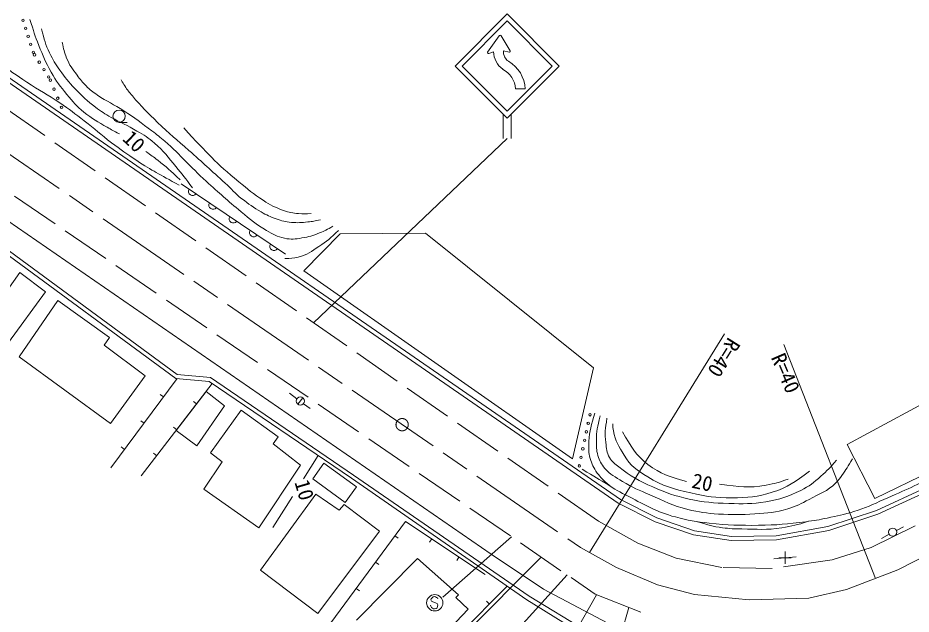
# Model space of a CAD drawing. Units: millimetres, scale not verified. Extents: x 40000 to 680000, y 20000 to 380000.
# Drawn here: x 110614 to 219867, y 244970 to 317852 of the extents above; entities that cross this region are included whole.
import ezdxf
from ezdxf.enums import TextEntityAlignment as Align

# ---------------------------------------------------------------- set-up
doc = ezdxf.new("R2010")
doc.units = ezdxf.units.MM
doc.header["$LTSCALE"] = 1000
doc.linetypes.add('CHAIN', pattern=[18.5, 12, -1.5, 3.5, -1.5])
doc.linetypes.add('DASHED', pattern=[7.5, 6, -1.5])
for name, color, linetype, lineweight in [('M-BMK', 2, 'CHAIN', 13), ('M-STR-HTXT', 7, 'Continuous', 13), ('M-STR-STRC', 7, 'Continuous', 13), ('M-WORK', 1, 'Continuous', 13)]:
    doc.layers.add(name, color=color, linetype=linetype, lineweight=lineweight)
doc.styles.add('ＭＳ ゴシック', font='')
doc.styles.get('ＭＳ ゴシック').set_extended_font_data('MS Gothic')

# ---------------------------------------------------------------- blocks, each defined once
blk = doc.blocks.new('plus')
at = {"color": 0, "linetype": 'Continuous', "lineweight": -2}
for p, q in [((-1.25, 0), (1.25, 0)), ((0, -1.25), (0, 1.25))]:
    blk.add_line(p, q, dxfattribs=at)

msp = doc.modelspace()

# ---------------------------------------------------------------- linework, layer by layer
at = {"layer": 'M-BMK'}
for p, q in [((75310, 324772), (179440, 253102)), ((218257, 250382), (236098, 259545)), ((179440, 253102), (183826, 250687)), ((183826, 250687), (188845, 248552)), ((211971, 247989), (218257, 250382)), ((188845, 248552), (193372, 247380)), ((193372, 247380), (200056, 246699)), ((200056, 246699), (207374, 246934)), ((207374, 246934), (211971, 247989))]:
    msp.add_line(p, q, dxfattribs=at)
msp.add_circle((157611, 268127), 750, dxfattribs=at)
at = {"layer": 'M-STR-HTXT'}
for p, q in [((180516, 252510), (197039, 279214)), ((215501, 249333), (204289, 277939))]:
    msp.add_line(p, q, dxfattribs=at)
at = {"layer": 'M-STR-STRC'}
for p, q in [((168071, 313673), (169474, 315664)), ((170815, 313834), (169714, 315655)), ((168799, 313715), (168205, 313499)), ((170693, 313662), (169990, 313813)), ((172663, 309163), (171481, 309163)), ((169955, 303101), (169955, 306101)), ((170955, 306101), (170955, 303101)), ((146781, 280576), (170455, 303101)), ((170997, 254420), (162602, 247039)), ((174612, 251943), (163847, 241159)), ((177797, 249761), (164249, 234897)), ((161277, 246980), (161148, 246841)), ((161408, 247072), (161277, 246980)), ((161574, 247106), (161408, 247072)), ((161690, 247090), (161574, 247106)), ((161834, 247017), (161690, 247090)), ((161944, 246943), (161834, 247017)), ((161978, 246831), (161944, 246943)), ((181399, 247343), (173307, 233135)), ((161135, 245952), (161096, 246062)), ((161148, 246841), (161133, 246727)), ((161133, 246727), (161218, 246545)), ((161219, 245775), (161135, 245952)), ((161218, 246545), (161369, 246471)), ((161369, 246471), (161901, 246283)), ((161952, 245883), (161881, 245734)), ((161901, 246283), (161982, 246111)), ((161982, 246111), (161952, 245883)), ((161322, 245701), (161219, 245775)), ((161468, 245626), (161322, 245701)), ((161589, 245609), (161468, 245626)), ((161756, 245638), (161589, 245609)), ((161881, 245734), (161756, 245638)), ((181024, 230608), (185324, 245781))]:
    msp.add_line(p, q, dxfattribs=at)
for points in [[(170455, 305601), (164091, 311965), (170455, 318329), (176819, 311965)], [(170455, 306450), (164939, 311965), (170455, 317481), (175970, 311965)]]:
    msp.add_lwpolyline(points, close=True, dxfattribs=at)
msp.add_circle((161606, 246354), 1000, dxfattribs=at)
for centre, radius, start, end in [((169591, 315581), 144, 31.1593, 144.83356), ((168166, 313607), 115, 144.83356, 289.98311), ((171509, 313769), 2711, 181.13381, 233.94856), ((171509, 313769), 1519, 178.33535, 233.94856), ((170717, 313775), 115, 257.90524, 31.1593), ((168574, 308993), 4093, 2.38467, 60.08402), ((168574, 308993), 2912, 3.35248, 62.85382)]:
    msp.add_arc(centre, radius, start, end, dxfattribs=at)
at = {"layer": 'M-WORK', "linetype": 'DASHED'}
for p, q in [((73096, 321501), (181223, 247413)), ((181623, 256328), (98063, 314483)), ((240587, 265616), (214975, 253126)), ((186443, 253654), (181623, 256328)), ((191122, 251824), (186443, 253654)), ((214975, 253126), (210191, 251613)), ((196716, 250663), (191122, 251824)), ((210191, 251613), (202873, 250558)), ((202873, 250558), (196716, 250663)), ((181223, 247413), (187698, 244836))]:
    msp.add_line(p, q, dxfattribs=at)
at = {"layer": 'M-WORK'}
for p, q in [((96711, 319388), (184300, 258971)), ((96428, 318977), (184044, 258540)), ((81058, 312538), (168488, 252311)), ((129922, 273780), (79684, 310681)), ((130106, 274266), (80388, 310785)), ((122995, 305084), (123995, 305084)), ((130597, 297571), (143333, 288972)), ((150018, 291441), (145599, 286914)), ((160455, 291517), (150018, 291441)), ((181030, 275074), (160455, 291517)), ((145599, 286914), (178444, 263967)), ((110757, 276427), (115494, 283296)), ((115494, 283296), (121839, 278789)), ((121839, 278789), (121149, 277844)), ((121149, 277844), (126176, 274110)), ((121925, 268278), (110757, 276427)), ((134186, 273892), (130106, 274266)), ((178444, 263967), (181030, 275074)), ((212034, 265708), (228025, 274364)), ((126176, 274110), (121925, 268278)), ((130104, 273764), (121981, 262864)), ((134392, 273147), (125687, 261859)), ((134011, 273406), (129922, 273780)), ((151423, 261587), (134011, 273406)), ((151679, 261971), (134186, 273892)), ((128433, 271521), (128032, 271820)), ((132482, 270670), (132086, 270976)), ((144741, 271294), (143853, 271987)), ((144849, 270630), (145471, 271413)), ((134190, 264688), (137943, 269917)), ((137943, 269917), (142443, 266623)), ((145535, 270690), (146375, 270121)), ((126043, 268314), (125642, 268613)), ((130040, 267503), (129644, 267808)), ((142443, 266623), (141831, 265780)), ((141831, 265780), (145163, 263176)), ((215443, 259102), (212034, 265708)), ((123652, 265107), (123251, 265405)), ((127597, 264335), (127201, 264641)), ((135607, 263597), (134190, 264688)), ((226837, 264693), (215443, 259102)), ((133347, 260246), (135607, 263597)), ((145548, 261527), (147339, 264359)), ((145163, 263176), (140088, 255515)), ((172857, 246728), (151423, 261587)), ((173137, 247177), (151679, 261971)), ((140088, 255515), (133347, 260246)), ((215620, 257650), (221606, 260409)), ((140309, 250334), (147050, 259641)), ((141782, 255539), (144195, 259357)), ((147050, 259641), (149910, 257662)), ((184300, 258971), (188752, 256727)), ((215803, 257184), (221842, 259967)), ((149910, 257662), (150523, 258390)), ((150523, 258390), (154864, 255109)), ((184044, 258540), (188558, 256265)), ((209667, 255691), (215620, 257650)), ((209790, 255205), (215803, 257184)), ((148340, 243120), (158020, 256305)), ((158020, 256305), (167773, 249808)), ((188558, 256265), (193244, 254681)), ((188752, 256727), (193363, 255169)), ((203358, 254555), (209667, 255691)), ((154864, 255109), (147318, 245049)), ((193244, 254681), (197865, 253967)), ((193363, 255169), (197900, 254467)), ((203406, 254056), (209790, 255205)), ((216251, 254227), (217167, 254763)), ((218947, 255636), (218071, 255188)), ((156731, 254549), (157134, 254253)), ((161232, 254165), (160955, 253749)), ((197865, 253967), (203406, 254056)), ((197900, 254467), (203358, 254555)), ((152024, 244221), (159492, 251786)), ((154364, 251324), (154767, 251028)), ((159492, 251786), (164491, 247324)), ((164561, 251948), (164284, 251532)), ((168488, 252311), (174899, 248010)), ((203059, 251721), (205817, 251993)), ((147318, 245049), (140309, 250334)), ((151997, 248100), (152400, 247804)), ((170445, 248400), (157644, 235525)), ((174899, 248010), (182674, 243912)), ((164491, 247324), (164184, 247017)), ((164184, 247017), (165678, 245562)), ((180118, 242926), (173137, 247177)), ((168275, 246217), (167920, 246570)), ((179820, 242435), (172857, 246728)), ((165678, 245562), (159339, 238936))]:
    msp.add_line(p, q, dxfattribs=at)
for points in [[(106381, 280426), (110844, 286715), (113978, 284351), (109483, 278170)], [(129985, 267432), (133637, 272167), (135872, 270443), (132496, 265550)], [(150657, 258632), (146674, 261524), (148056, 263427), (152039, 260536)]]:
    msp.add_lwpolyline(points, close=True, dxfattribs=at)
for centre, radius in [((111245, 317555), 150), ((111559, 316579), 150), ((111872, 315603), 150), ((112185, 314627), 150), ((112499, 313651), 150), ((112649, 313339), 150), ((113226, 312435), 150), ((113804, 311531), 150), ((114382, 310627), 150), ((114578, 310241), 150), ((115038, 309136), 150), ((115497, 308031), 150), ((115957, 306927), 150), ((122995, 305834), 750), ((145160, 271021), 500), ((180590, 269337), 150), ((180371, 268296), 150), ((180151, 267255), 150), ((179932, 266215), 150), ((179712, 265174), 150), ((179493, 264133), 150), ((179274, 263092), 150), ((217611, 254993), 500)]:
    msp.add_circle(centre, radius, dxfattribs=at)
for centre in [(131992, 296629), (134479, 294950), (136965, 293271), (139451, 291593), (141938, 289914)]:
    msp.add_arc(centre, 500, 145.97325, 325.97325, dxfattribs=at)
for points, knots in [([(130357, 297405), (127848, 298765), (127110, 299125), (125150, 300423), (123922, 301236), (123250, 301716), (122069, 302597), (120729, 303597), (120071, 304275), (118739, 305286), (117588, 306159), (116939, 306645), (115739, 307451), (114197, 308487), (113267, 308966), (111718, 309993), (110375, 310882), (109636, 311401), (108325, 312338), (107459, 312957), (106962, 313291), (106136, 313964), (104888, 314982), (104170, 315573), (103196, 316857), (102860, 317301), (102731, 317605), (102571, 318139), (102396, 318724), (102534, 319097), (102618, 319703), (102679, 320141), (102817, 320364), (102962, 320782), (103297, 321745), (103478, 322062), (104010, 323174)], [0, 0, 0, 0, 1, 1, 1, 2, 2, 2, 3, 3, 3, 4, 4, 4, 5, 5, 5, 6, 6, 6, 7, 7, 7, 8, 8, 8, 9, 9, 9, 10, 10, 10, 11, 11, 11, 12, 12, 12, 12]), ([(112082, 317667), (112552, 316150), (112692, 315711), (113176, 314493), (113695, 313187), (113977, 312442), (114677, 311225), (115331, 310089), (115780, 309496), (116616, 308488), (117364, 307588), (117776, 307055), (118696, 306330), (119733, 305514), (120376, 305133), (121526, 304485), (122105, 304160), (122305, 304046), (123027, 303688)], [0, 0, 0, 0, 1, 1, 1, 2, 2, 2, 3, 3, 3, 4, 4, 4, 5, 5, 5, 6, 6, 6, 6]), ([(113497, 316521), (113863, 315139), (113964, 314658), (114498, 313560), (114913, 312708), (115192, 312249), (115739, 311475), (116396, 310545), (116806, 310047), (117594, 309224), (118517, 308260), (119047, 307717), (120117, 306920), (120827, 306391), (121256, 306135), (122024, 305695), (123236, 305001), (123980, 304731), (125183, 304022), (126060, 303505), (126548, 303195), (127325, 302537), (128480, 301559), (128964, 300835), (129936, 299675), (130769, 298682), (131039, 298331), (131985, 297064)], [0, 0, 0, 0, 1, 1, 1, 2, 2, 2, 3, 3, 3, 4, 4, 4, 5, 5, 5, 6, 6, 6, 7, 7, 7, 8, 8, 8, 9, 9, 9, 9]), ([(149134, 292387), (148412, 291960), (148167, 291829), (147508, 291558), (146698, 291226), (146215, 291087), (145350, 290949), (144530, 290817), (144035, 290738), (143224, 290917), (142310, 291119), (141822, 291376), (141019, 291855), (139726, 292628), (139089, 293200), (137923, 294154), (136204, 295560), (135280, 296395), (133639, 297891), (131612, 299739), (130667, 300981), (128588, 302770), (127989, 303285), (127642, 303563), (127009, 304036), (125684, 305026), (124955, 305602), (123571, 306507), (122342, 307310), (121539, 307579), (120336, 308421), (119774, 308815), (119457, 309043), (118970, 309526), (118492, 310000), (118252, 310296), (117855, 310840), (117287, 311617), (116931, 312051), (116573, 312945), (116281, 313673), (116206, 313998), (116051, 314884)], [0, 0, 0, 0, 1, 1, 1, 2, 2, 2, 3, 3, 3, 4, 4, 4, 5, 5, 5, 6, 6, 6, 7, 7, 7, 8, 8, 8, 9, 9, 9, 10, 10, 10, 11, 11, 11, 12, 12, 12, 13, 13, 13, 14, 14, 14, 14]), ([(147646, 293171), (146923, 293013), (146698, 292973), (146082, 292905), (145299, 292819), (144850, 292789), (144065, 292858), (143329, 292923), (142918, 293036), (142220, 293280), (141465, 293545), (141055, 293744), (140359, 294140), (139389, 294693), (138885, 295073), (137998, 295751), (137130, 296415), (136756, 296920), (135950, 297658), (134232, 299234), (133261, 300106), (131525, 301661), (130040, 302992), (129125, 303649), (127710, 305054), (126462, 306293), (125741, 306973), (124614, 308322), (124234, 308777), (124009, 309027), (123691, 309526), (123509, 309813), (123444, 309917), (123253, 310277)], [0, 0, 0, 0, 1, 1, 1, 2, 2, 2, 3, 3, 3, 4, 4, 4, 5, 5, 5, 6, 6, 6, 7, 7, 7, 8, 8, 8, 9, 9, 9, 10, 10, 10, 11, 11, 11, 11]), ([(130894, 304392), (133934, 301188), (134769, 300135), (137626, 297825), (138764, 296905), (139386, 296362), (140604, 295550), (141515, 294944), (142087, 294683), (143114, 294307), (143799, 294056), (144217, 293993), (144943, 293932), (145537, 293882), (145770, 293887), (146468, 293932)], [0, 0, 0, 0, 1, 1, 1, 2, 2, 2, 3, 3, 3, 4, 4, 4, 5, 5, 5, 5]), ([(126264, 301530), (126968, 301034), (127159, 300885), (127718, 300451), (128837, 299584), (129180, 299237), (130454, 298075)], [0, 0, 0, 0, 1, 1, 1, 2, 2, 2, 2]), ([(143285, 288455), (144001, 288446), (144288, 288485), (144911, 288622), (145991, 288859), (146504, 289307), (147434, 289904), (148454, 290559), (148802, 290901), (149832, 291874)], [0, 0, 0, 0, 1, 1, 1, 2, 2, 2, 3, 3, 3, 3]), ([(181194, 269535), (180740, 268003), (180499, 267456), (180465, 266075), (180447, 265370), (180371, 264954), (180548, 264271), (180742, 263522), (180887, 263088), (181319, 262447), (181751, 261806), (182060, 261484), (182643, 260977), (183569, 260171), (184244, 259918), (185333, 259351), (187491, 258227), (188686, 257479), (191035, 256844), (192623, 256415), (193542, 256263), (195178, 256093), (197519, 255851), (198845, 255802), (201198, 255828), (203458, 255852), (204726, 255983), (206968, 256265), (208007, 256396), (208586, 256503), (209611, 256719), (210883, 256987), (211602, 257125), (212847, 257501), (214335, 257950), (215115, 258361), (216537, 258986), (219139, 260129), (220609, 260753), (223120, 262082), (224484, 262804), (225219, 263263), (226545, 264052), (227805, 264803), (228437, 265343), (229703, 266085), (230118, 266328), (230356, 266457), (230798, 266648), (231573, 266982), (231920, 267011), (232889, 267191)], [0, 0, 0, 0, 1, 1, 1, 2, 2, 2, 3, 3, 3, 4, 4, 4, 5, 5, 5, 6, 6, 6, 7, 7, 7, 8, 8, 8, 9, 9, 9, 10, 10, 10, 11, 11, 11, 12, 12, 12, 13, 13, 13, 14, 14, 14, 15, 15, 15, 16, 16, 16, 17, 17, 17, 17]), ([(181817, 269194), (181508, 267845), (181342, 267363), (181371, 266168), (181389, 265459), (181354, 265041), (181559, 264362), (181761, 263695), (181958, 263327), (182403, 262791), (183073, 261985), (183676, 261757), (184561, 261196), (185794, 260416), (186579, 260139), (187915, 259554), (189687, 258779), (190658, 258237), (192536, 257772), (193983, 257413), (194824, 257302), (196312, 257209), (198049, 257100), (199032, 257103), (200768, 257232), (202348, 257350), (203261, 257387), (204779, 257842), (205844, 258161), (206411, 258452), (207382, 258991), (208698, 259722), (209590, 259956), (210666, 261008), (210994, 261329), (211119, 261562), (211393, 261928), (211958, 262683), (212111, 262981), (212696, 263961)], [0, 0, 0, 0, 1, 1, 1, 2, 2, 2, 3, 3, 3, 4, 4, 4, 5, 5, 5, 6, 6, 6, 7, 7, 7, 8, 8, 8, 9, 9, 9, 10, 10, 10, 11, 11, 11, 12, 12, 12, 13, 13, 13, 13]), ([(182661, 268913), (182474, 267595), (182345, 267085), (182521, 265934), (182632, 265205), (182606, 264735), (182990, 264104), (183313, 263573), (183621, 263356), (184116, 262979), (185614, 261834), (186532, 261253), (188267, 260516), (189947, 259802), (190916, 259422), (192700, 259038), (194574, 258635), (195662, 258558), (197578, 258499), (199348, 258444), (200358, 258426), (202105, 258710), (203835, 258991), (204802, 259318), (206374, 260094), (207429, 260614), (207949, 261056), (208837, 261829), (209643, 262531), (209918, 262842), (210736, 263799)], [0, 0, 0, 0, 1, 1, 1, 2, 2, 2, 3, 3, 3, 4, 4, 4, 5, 5, 5, 6, 6, 6, 7, 7, 7, 8, 8, 8, 9, 9, 9, 10, 10, 10, 10]), ([(207450, 262433), (205598, 261083), (204825, 260498), (202877, 259864), (201030, 259264), (199893, 259210), (197951, 259196), (195969, 259182), (194844, 259347), (192911, 259789), (190778, 260276), (189517, 260582), (187657, 261735), (186346, 262549), (185549, 263090), (184749, 264409), (184096, 265486), (183659, 266121), (183459, 267365), (183405, 267701), (183370, 267843), (183365, 268232)], [0, 0, 0, 0, 1, 1, 1, 2, 2, 2, 3, 3, 3, 4, 4, 4, 5, 5, 5, 6, 6, 6, 7, 7, 7, 7]), ([(192392, 261201), (190284, 261767), (189259, 262033), (187678, 263277), (186132, 264494), (185623, 265388), (184582, 267252)], [0, 0, 0, 0, 1, 1, 1, 2, 2, 2, 2]), ([(204847, 261483), (203668, 261044), (203215, 260950), (202138, 260744), (199951, 260326), (198977, 260573), (196438, 260849)], [0, 0, 0, 0, 1, 1, 1, 2, 2, 2, 2]), ([(207333, 256315), (205857, 255853), (205351, 255733), (204047, 255521), (202163, 255213), (201071, 255365), (199162, 255382), (198237, 255390), (197716, 255414), (196799, 255535), (195576, 255695), (195129, 255852), (193727, 256268)], [0, 0, 0, 0, 1, 1, 1, 2, 2, 2, 3, 3, 3, 4, 4, 4, 4])]:
    msp.add_open_spline(points, degree=3, knots=knots, dxfattribs=at)
msp.add_open_spline([(179618, 262691), (181377, 261636), (181377, 261636), (183136, 260581)], degree=3, dxfattribs=at)

# ---------------------------------------------------------------- block references
at = {"layer": 'M-WORK', "xscale": 600, "yscale": 600}
msp.add_blockref('plus', (204452, 251858), dxfattribs=at)

# ---------------------------------------------------------------- texts
at = {"layer": 'M-STR-HTXT', "style": 'ＭＳ ゴシック'}
for rotation, p in [(237.929, (197055, 279212)), (293.286, (202188, 276135))]:
    msp.add_text('R=40', height=1833, rotation=rotation, dxfattribs=at).set_placement(p, align=Align.BOTTOM_LEFT)
at = {"layer": 'M-WORK', "style": 'ＭＳ ゴシック'}
for s, rotation, p in [('10', 316.507, (122924, 302556)), ('10', 286.535, (143904, 260936)), ('20', 347.905, (192805, 259908))]:
    msp.add_text(s, height=1833, rotation=rotation, dxfattribs=at).set_placement(p, align=Align.BOTTOM_LEFT)

doc.saveas('drawing.dxf')
